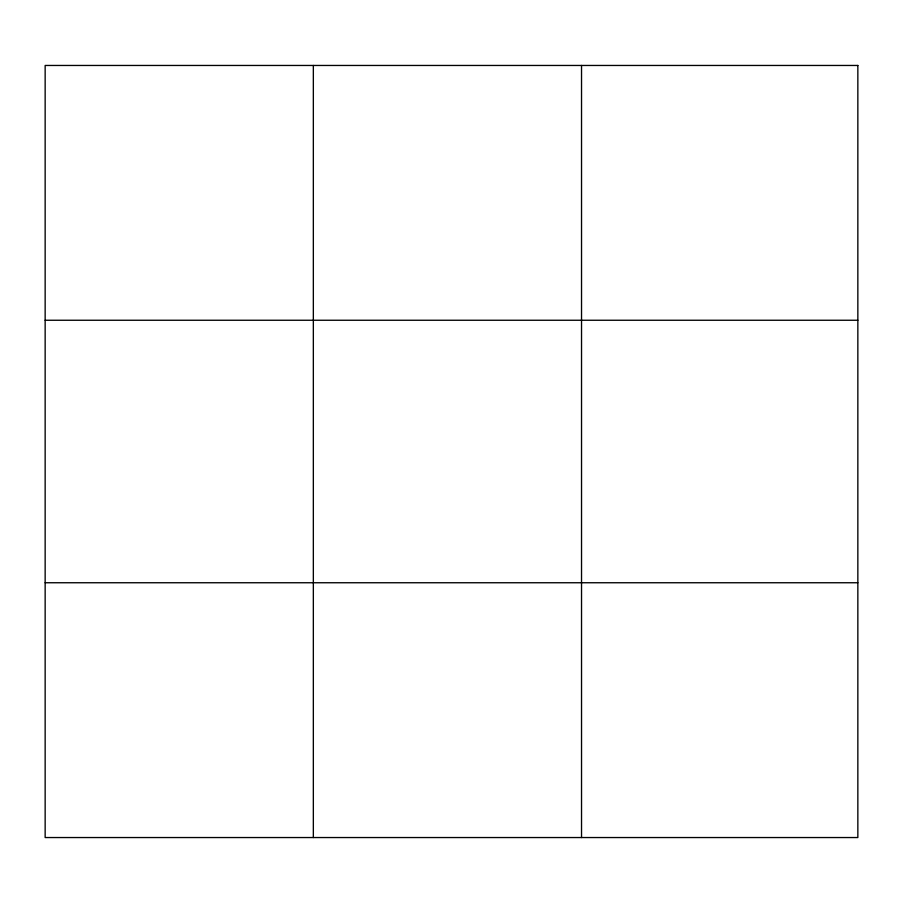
<?xml version="1.0" encoding="UTF-8"?>
<svg xmlns="http://www.w3.org/2000/svg" width="903" height="903" viewBox="0 0 903 903"><rect width="100%" height="100%" fill="white"/><g stroke="black" fill="none" stroke-linecap="round" stroke-linejoin="round"><path stroke-width="1.35" d="M313.341 837.544L313.341 65.456M581.532 837.544L581.532 65.456M45.15 320.249L857.85 320.249M45.15 582.751L857.85 582.751M857.85 65.456L857.85 837.544L45.15 837.544L45.15 65.456L857.85 65.456"/></g></svg>
